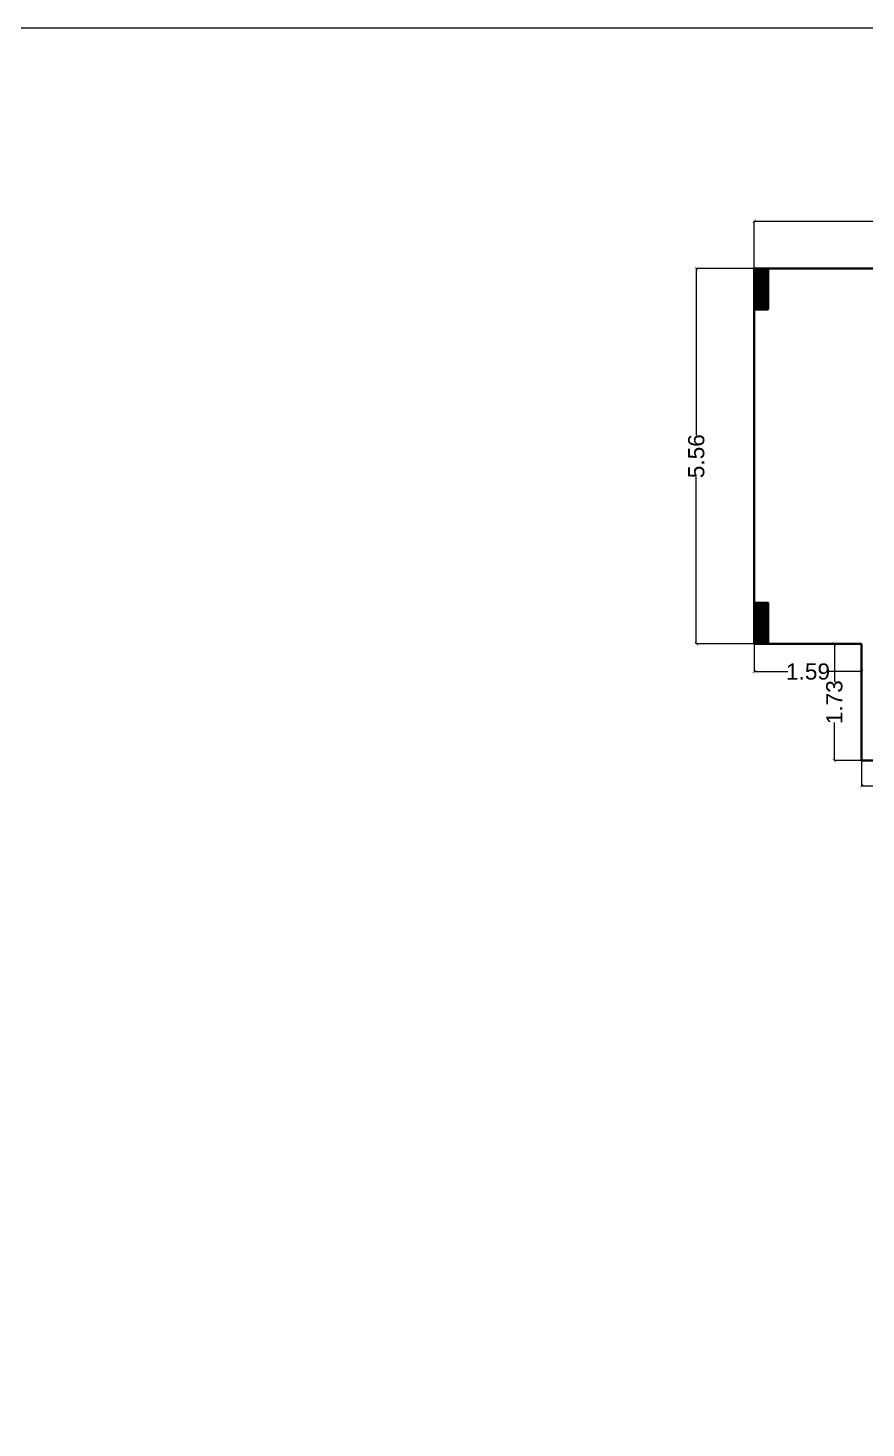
# Model space of a CAD drawing. Header units: metres. Extents: x 0 to 63445, y 32361 to 32804.
# Drawn here: x 63235.56 to 63247.97, y 32783.73 to 32804.48 of the extents above; entities that cross this region are included whole.
import ezdxf

# ---------------------------------------------------------------- set-up
doc = ezdxf.new("R2010")
doc.units = ezdxf.units.M
doc.header["$MEASUREMENT"] = 0
doc.header["$PDMODE"] = 34
doc.header["$PDSIZE"] = -10
doc.layers.get('0').update_dxf_attribs({"lineweight": 25})
for name, color, linetype, lineweight in [('COLUMN', 1, 'Continuous', 30), ('DIM', 56, 'Continuous', 20), ('ELEVATION', 142, 'Continuous', 9), ('wall', 7, 'Continuous', 30)]:
    doc.layers.add(name, color=color, linetype=linetype, lineweight=lineweight)
doc.styles.get("Standard").update_dxf_attribs({"font": 'arial.ttf', "height": 0.4})
doc.styles.add('TNR', font='times.ttf', dxfattribs={"height": 0.5})
doc.dimstyles.new('ARCHANA', dxfattribs={"dimscale": 0, "dimtxt": 0.5, "dimasz": 0.5, "dimexe": 0, "dimexo": 0, "dimgap": 0, "dimtad": 0, "dimzin": 0, "dimdsep": 46, "dimtxsty": 'TNR', "dimblk": 'ARCHTICK', "dimcen": 0.09, "dimclrd": 36, "dimclre": 36, "dimclrt": 7, "dimadec": 0, "dimazin": 0, "dimtfac": 1, "dimtofl": 0, "dimtmove": 0, "dimatfit": 3, "dimldrblk": 'ARCHTICK', "dimfxl": 1, "dimfrac": 2, "dimtolj": 1, "dimtzin": 0, "dimlwd": -1, "dimlwe": -1, "dimarcsym": 0})

# ---------------------------------------------------------------- blocks, each defined once
blk = doc.blocks.new('A$C7D115503')
at = {"layer": 'COLUMN', "ltscale": 3}
h = blk.add_hatch(dxfattribs=at)
h.set_pattern_fill('ANSI31', color=256, style=0)
h.paths.add_polyline_path([(-14.36, -11.59), (-6.36, -11.59), (-6.36, 12.41), (-14.36, 12.41)])
at = {"layer": 'COLUMN', "ltscale": 0.05}
for p, q in [((-14.36, 12.41), (-6.36, 12.41)), ((-14.36, 12.41), (-14.36, -11.59)), ((-6.36, 12.41), (-6.36, -11.59)), ((-6.36, -11.59), (-14.36, -11.59))]:
    blk.add_line(p, q, dxfattribs=at)
blk = doc.blocks.new('_ArchTick')
at = {"color": 0, "linetype": 'ByBlock', "const_width": 0.15}
blk.add_lwpolyline([(-0.5, -0.5), (0.5, 0.5)], dxfattribs=at)
blk = doc.blocks.new('*D901')
at = {"layer": 'Defpoints', "color": 0, "ltscale": 3, "transparency": 16777216}
for p in [(63266.308, 32801.614), (63246.314, 32800.914), (63266.308, 32800.914)]:
    blk.add_point(p, dxfattribs=at)
at = {"layer": 'DIM', "ltscale": 3, "transparency": 16777216}
for p, q in [((63246.314, 32800.914), (63246.314, 32801.614)), ((63246.314, 32801.614), (63255.917, 32801.614)), ((63266.308, 32801.614), (63256.705, 32801.614)), ((63266.308, 32800.914), (63266.308, 32801.614))]:
    blk.add_line(p, q, dxfattribs=at)
at = {"layer": 'DIM', "ltscale": 3, "transparency": 16777216, "xscale": 0.05, "yscale": 0.05, "zscale": 0.05, "rotation": 180}
blk.add_blockref('_ArchTick', (63246.314, 32801.614), dxfattribs=at)
at = {"layer": 'DIM', "ltscale": 3, "transparency": 16777216, "xscale": 0.05, "yscale": 0.05, "zscale": 0.05}
blk.add_blockref('_ArchTick', (63266.308, 32801.614), dxfattribs=at)
at = {"layer": 'DIM', "color": 7, "ltscale": 3, "transparency": 16777216, "insert": (63256.311, 32801.614), "char_height": 0.4, "attachment_point": 5}
blk.add_mtext('\\A1;{\\H0.6x;19.99}', dxfattribs=at)
blk = doc.blocks.new('*D884')
at = {"layer": 'Defpoints', "color": 0, "ltscale": 3, "transparency": 16777216}
for p in [(63246.314, 32800.914), (63245.455, 32795.351), (63246.314, 32795.351)]:
    blk.add_point(p, dxfattribs=at)
at = {"layer": 'DIM', "ltscale": 3, "transparency": 16777216}
for p, q in [((63246.314, 32800.914), (63245.455, 32800.914)), ((63245.455, 32800.914), (63245.455, 32798.444)), ((63245.455, 32795.351), (63245.455, 32797.821)), ((63246.314, 32795.351), (63245.455, 32795.351))]:
    blk.add_line(p, q, dxfattribs=at)
at = {"layer": 'DIM', "ltscale": 3, "transparency": 16777216, "xscale": 0.05, "yscale": 0.05, "zscale": 0.05}
for p, rotation in [((63245.455, 32800.914), 90), ((63245.455, 32795.351), 270)]:
    blk.add_blockref('_ArchTick', p, dxfattribs=dict(at, rotation=rotation))
at = {"layer": 'DIM', "color": 7, "ltscale": 3, "transparency": 16777216, "insert": (63245.455, 32798.132), "char_height": 0.4, "attachment_point": 5, "rotation": 90}
blk.add_mtext('\\A1;{\\H0.6x;5.56}', dxfattribs=at)
blk = doc.blocks.new('*D885')
at = {"layer": 'Defpoints', "color": 0, "ltscale": 3, "transparency": 16777216}
for p in [(63246.314, 32795.351), (63247.903, 32795.351), (63247.903, 32794.94)]:
    blk.add_point(p, dxfattribs=at)
at = {"layer": 'DIM', "ltscale": 3, "transparency": 16777216}
for p, q in [((63246.314, 32795.351), (63246.314, 32794.94)), ((63247.903, 32795.351), (63247.903, 32794.94)), ((63246.314, 32794.94), (63246.808, 32794.94)), ((63247.903, 32794.94), (63247.409, 32794.94))]:
    blk.add_line(p, q, dxfattribs=at)
at = {"layer": 'DIM', "ltscale": 3, "transparency": 16777216, "xscale": 0.05, "yscale": 0.05, "zscale": 0.05, "rotation": 180}
blk.add_blockref('_ArchTick', (63246.314, 32794.94), dxfattribs=at)
at = {"layer": 'DIM', "ltscale": 3, "transparency": 16777216, "xscale": 0.05, "yscale": 0.05, "zscale": 0.05}
blk.add_blockref('_ArchTick', (63247.903, 32794.94), dxfattribs=at)
at = {"layer": 'DIM', "color": 7, "ltscale": 3, "transparency": 16777216, "insert": (63247.109, 32794.94), "char_height": 0.4, "attachment_point": 5}
blk.add_mtext('\\A1;{\\H0.6x;1.59}', dxfattribs=at)
blk = doc.blocks.new('*D902')
at = {"layer": 'Defpoints', "color": 0, "ltscale": 3, "transparency": 16777216}
for p in [(63247.5, 32795.351), (63247.903, 32795.351), (63247.903, 32793.624)]:
    blk.add_point(p, dxfattribs=at)
at = {"layer": 'DIM', "ltscale": 3, "transparency": 16777216}
for p, q in [((63247.903, 32795.351), (63247.5, 32795.351)), ((63247.5, 32795.351), (63247.5, 32794.788)), ((63247.5, 32793.624), (63247.5, 32794.187)), ((63247.903, 32793.624), (63247.5, 32793.624))]:
    blk.add_line(p, q, dxfattribs=at)
at = {"layer": 'DIM', "ltscale": 3, "transparency": 16777216, "xscale": 0.05, "yscale": 0.05, "zscale": 0.05}
for p, rotation in [((63247.5, 32795.351), 90), ((63247.5, 32793.624), 270)]:
    blk.add_blockref('_ArchTick', p, dxfattribs=dict(at, rotation=rotation))
at = {"layer": 'DIM', "color": 7, "ltscale": 3, "transparency": 16777216, "insert": (63247.5, 32794.487), "char_height": 0.4, "attachment_point": 5, "rotation": 90}
blk.add_mtext('\\A1;{\\H0.6x;1.73}', dxfattribs=at)
blk = doc.blocks.new('*D903')
at = {"layer": 'Defpoints', "color": 0, "ltscale": 3, "transparency": 16777216}
for p in [(63247.903, 32793.624), (63249.413, 32793.624), (63249.413, 32793.249)]:
    blk.add_point(p, dxfattribs=at)
at = {"layer": 'DIM', "ltscale": 3, "transparency": 16777216}
for p, q in [((63247.903, 32793.624), (63247.903, 32793.249)), ((63249.413, 32793.624), (63249.413, 32793.249)), ((63247.903, 32793.249), (63248.381, 32793.249)), ((63249.413, 32793.249), (63248.935, 32793.249))]:
    blk.add_line(p, q, dxfattribs=at)
at = {"layer": 'DIM', "ltscale": 3, "transparency": 16777216, "xscale": 0.05, "yscale": 0.05, "zscale": 0.05, "rotation": 180}
blk.add_blockref('_ArchTick', (63247.903, 32793.249), dxfattribs=at)
at = {"layer": 'DIM', "ltscale": 3, "transparency": 16777216, "xscale": 0.05, "yscale": 0.05, "zscale": 0.05}
blk.add_blockref('_ArchTick', (63249.413, 32793.249), dxfattribs=at)
at = {"layer": 'DIM', "color": 7, "ltscale": 3, "transparency": 16777216, "insert": (63248.658, 32793.249), "char_height": 0.4, "attachment_point": 5}
blk.add_mtext('\\A1;{\\H0.6x;1.51}', dxfattribs=at)
blk = doc.blocks.new('*D905')
at = {"layer": 'Defpoints', "color": 0, "ltscale": 3, "transparency": 16777216}
for p in [(0.832, 32800.914), (63266.308, 32800.914), (0, 32788.163)]:
    blk.add_point(p, dxfattribs=at)
at = {"layer": 'DIM', "ltscale": 3, "transparency": 16777216}
for p, q in [((5.832, 32800.914), (0.832, 32800.914)), ((0.832, 32800.914), (0.832, 32794.933)), ((0.832, 32788.163), (0.832, 32794.144)), ((0, 32788.163), (0.832, 32788.163))]:
    blk.add_line(p, q, dxfattribs=at)
at = {"layer": 'DIM', "ltscale": 3, "transparency": 16777216, "xscale": 0.05, "yscale": 0.05, "zscale": 0.05}
for p, rotation in [((0.832, 32800.914), 90), ((0.832, 32788.163), 270)]:
    blk.add_blockref('_ArchTick', p, dxfattribs=dict(at, rotation=rotation))
at = {"layer": 'DIM', "color": 7, "ltscale": 3, "transparency": 16777216, "insert": (0.832, 32794.538), "char_height": 0.4, "attachment_point": 5, "rotation": 90}
blk.add_mtext('\\A1;{\\H0.6x;12.75}', dxfattribs=at)

msp = doc.modelspace()

# ---------------------------------------------------------------- linework, layer by layer
at = {"layer": 'ELEVATION', "ltscale": 20}
msp.add_lwpolyline([(63164.5545, 32720.575), (63295.8612, 32720.575), (63295.8612, 32804.4763), (63164.5545, 32804.4763)], close=True, dxfattribs=at)
at = {"layer": 'wall'}
for p, q in [((63260.7456, 32800.9139), (63246.3143, 32800.9139)), ((63246.3143, 32800.9139), (63246.3143, 32799.9994)), ((63246.3143, 32799.9994), (63246.3143, 32795.9607)), ((63246.3143, 32795.3511), (63247.903, 32795.3511)), ((63247.903, 32793.6238), (63247.903, 32795.3511)), ((63249.4132, 32793.6238), (63247.903, 32793.6238))]:
    msp.add_line(p, q, dxfattribs=at)

# ---------------------------------------------------------------- block references
at = {"layer": 'COLUMN', "ltscale": 0.05, "xscale": -0.025400733691282, "yscale": 0.025400733691282, "zscale": 0.025400733691282}
for p in [(63246.1527, 32800.5985), (63246.1527, 32795.6454)]:
    msp.add_blockref('A$C7D115503', p, dxfattribs=at)

# ---------------------------------------------------------------- dimensions: what is measured, and where the dimension line sits
at = {"layer": 'DIM', "ltscale": 3}
for base, p1, p2, picture, middle in [((63266.3084, 32801.6138), (63246.3143, 32800.9139), (63266.3084, 32800.9139), '*D901', (63256.3113, 32801.6138)), ((63247.903, 32794.9397), (63246.3143, 32795.3511), (63247.903, 32795.3511), '*D885', (63247.1087, 32794.9397)), ((63249.4132, 32793.2486), (63247.903, 32793.6238), (63249.4132, 32793.6238), '*D903', (63248.6581, 32793.2486))]:
    dim = msp.add_linear_dim(base=base, p1=p1, p2=p2, text='{\\H0.6x;<>}', dimstyle='ARCHANA', override={"dimscale": 1, "dimtxt": 0.278, "dimasz": 0.05, "dimtxsty": 'Standard', "dimclrd": 256, "dimclre": 256, "dimfxl": 5, "dimfxlon": 1, "dimarcsym": 1}, dxfattribs=at)
    dim.commit()
    dim.dimension.update_dxf_attribs({"geometry": picture, "text_midpoint": middle})
for base, p1, p2, picture, middle in [((0.8318, 32800.9139), (0, 32788.1627), (63266.3084, 32800.9139), '*D905', (0.8318, 32794.5383)), ((63245.4547, 32795.3511), (63246.3143, 32800.9139), (63246.3143, 32795.3511), '*D884', (63245.4547, 32798.1325)), ((63247.4997, 32795.3511), (63247.903, 32793.6238), (63247.903, 32795.3511), '*D902', (63247.4997, 32794.4875))]:
    dim = msp.add_linear_dim(base=base, p1=p1, p2=p2, angle=90, text='{\\H0.6x;<>}', dimstyle='ARCHANA', override={"dimscale": 1, "dimtxt": 0.278, "dimasz": 0.05, "dimtxsty": 'Standard', "dimclrd": 256, "dimclre": 256, "dimfxl": 5, "dimfxlon": 1, "dimarcsym": 1}, dxfattribs=at)
    dim.commit()
    dim.dimension.update_dxf_attribs({"geometry": picture, "text_midpoint": middle})

doc.saveas('drawing.dxf')
